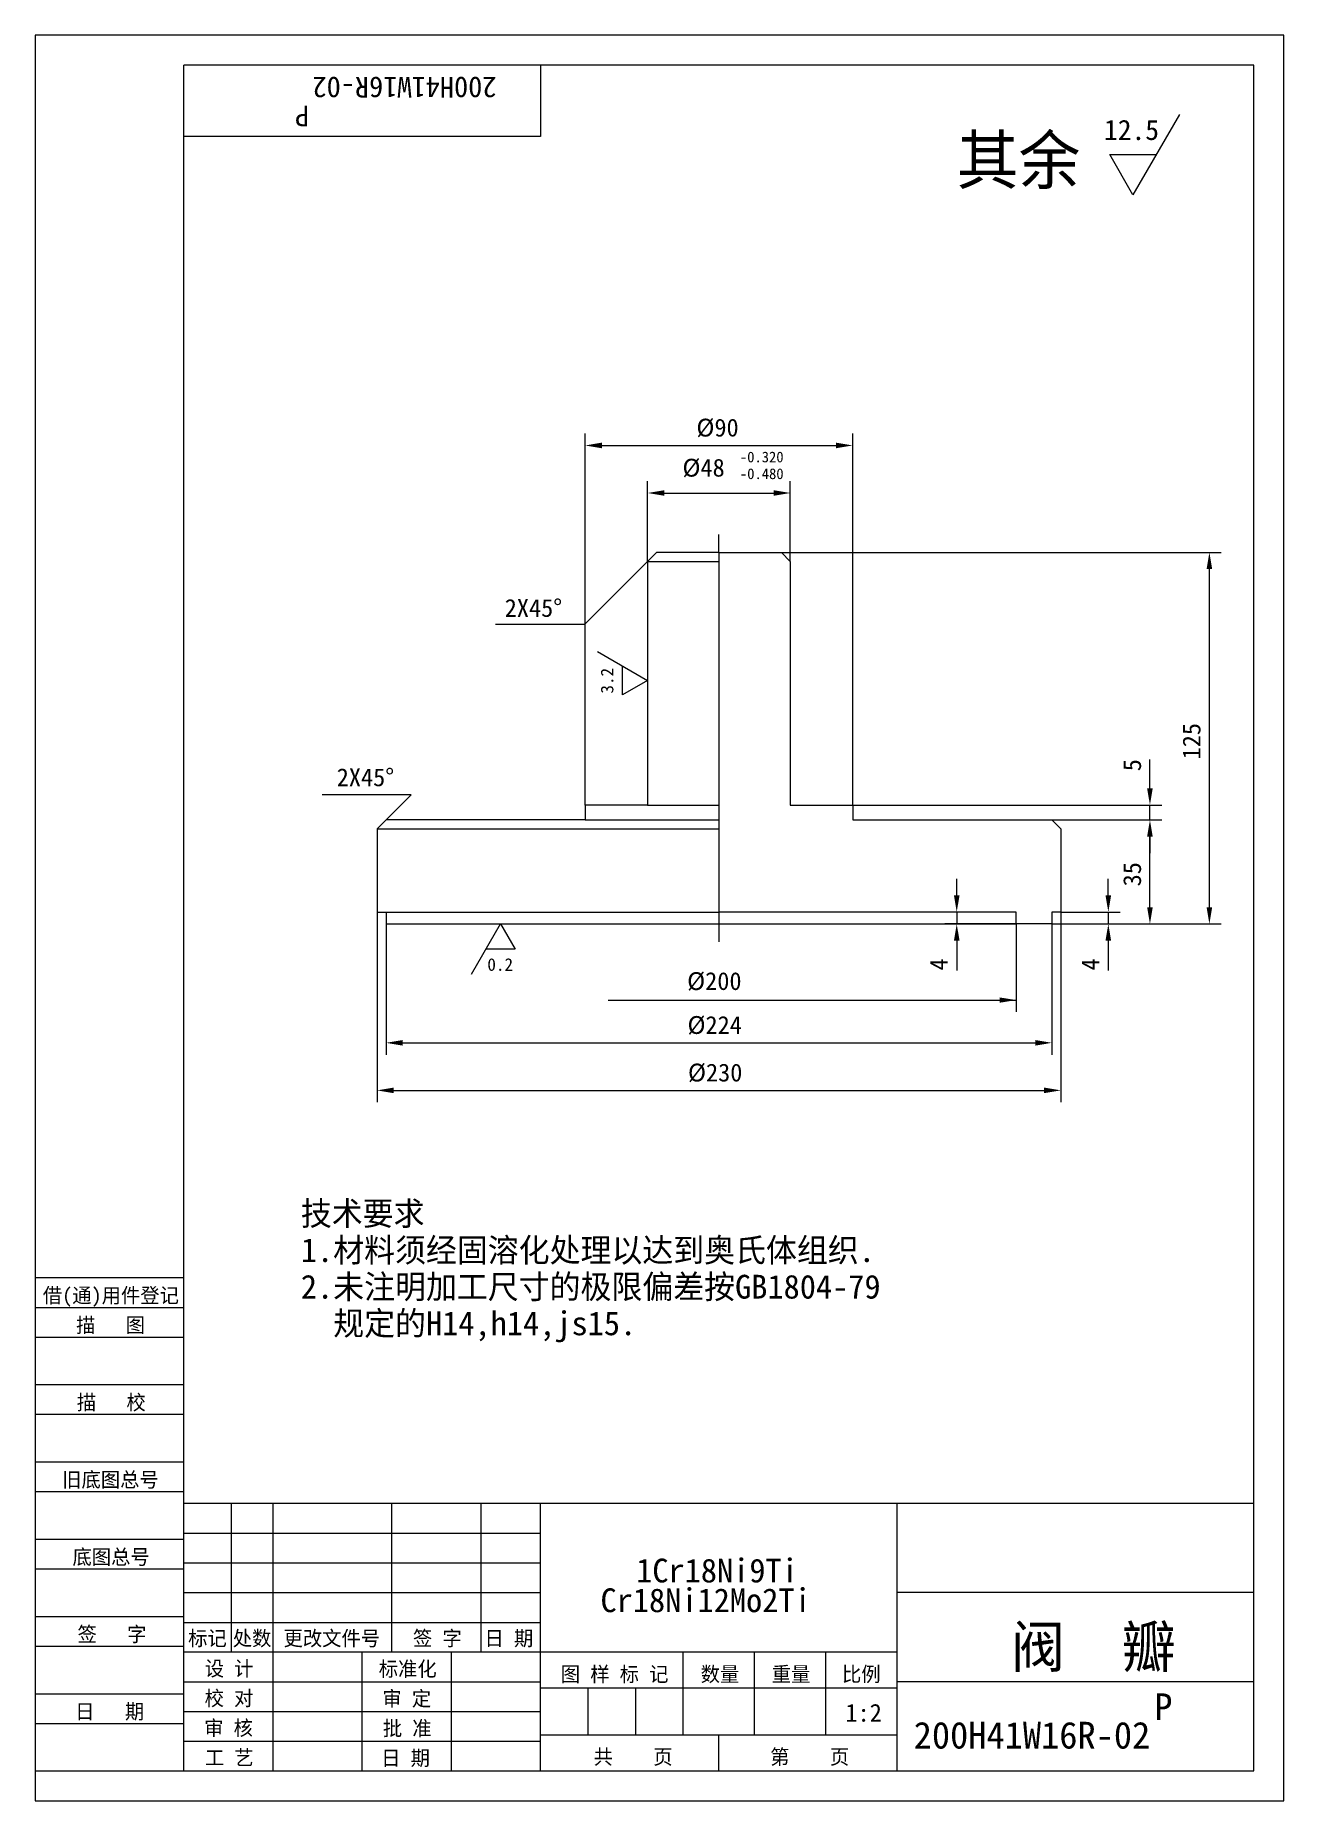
# Model space of a CAD drawing. Header units: metres. Extents: x 0 to 210, y 0 to 297.
import ezdxf

# ---------------------------------------------------------------- set-up
doc = ezdxf.new("R2010")
doc.units = ezdxf.units.M
for name, color, linetype in [('C', 6, 'Continuous'), ('D', 1, 'Continuous'), ('FL', 5, 'Continuous'), ('T', 7, 'Continuous'), ('TL', 4, 'Continuous')]:
    doc.layers.add(name, color=color, linetype=linetype)

# ---------------------------------------------------------------- blocks, each defined once
blk = doc.blocks.new('TUKUN4')
at = {"layer": 'FL'}
for p, q in [((0, 297), (0, 0)), ((210, 297), (0, 297)), ((210, 0), (210, 297)), ((0, 78), (25, 78)), ((0, 70), (25, 70)), ((0, 65), (25, 65)), ((0, 57), (25, 57)), ((0, 52), (25, 52)), ((33, 25), (33, 50)), ((40, 5), (40, 50)), ((60, 25), (60, 50)), ((75, 25), (75, 50)), ((25, 45), (85, 45)), ((0, 44), (25, 44)), ((0, 39), (25, 39)), ((25, 40), (85, 40)), ((25, 35), (85, 35)), ((0, 31), (25, 31)), ((25, 30), (85, 30)), ((0, 26), (25, 26)), ((70, 5), (70, 25)), ((0, 18), (25, 18)), ((25, 20), (85, 20)), ((25, 15), (85, 15)), ((0, 13), (25, 13)), ((25, 10), (85, 10)), ((0, 0), (210, 0))]:
    blk.add_line(p, q, dxfattribs=at)
at = {"layer": 'TL'}
for p, q in [((25, 5), (25, 292)), ((205, 292), (25, 292)), ((85, 292), (85, 280)), ((205, 5), (205, 292)), ((85, 280), (25, 280)), ((0, 88), (25, 88)), ((0, 83), (25, 83)), ((205, 50), (25, 50)), ((85, 5), (85, 50)), ((145, 5), (145, 50)), ((205, 35), (145, 35)), ((145, 25), (25, 25)), ((55, 5), (55, 25)), ((109, 11), (109, 25)), ((121, 11), (121, 25)), ((133, 11), (133, 25)), ((85, 19), (145, 19)), ((93, 11), (93, 19)), ((101, 11), (101, 19)), ((205, 20), (145, 20)), ((145, 11), (85, 11)), ((115, 5), (115, 11)), ((0, 5), (205, 5))]:
    blk.add_line(p, q, dxfattribs=at)
at = {"layer": 'T'}
for s, p in [('借(通)用件登记', (1.26, 83.76)), ('描   图', (6.86, 78.76)), ('描   校', (6.98, 65.76)), ('旧底图总号', (4.52, 52.76)), ('底图总号', (6.25, 39.76)), ('签   字', (7.1, 26.76)), ('标记', (25.71, 26.07)), ('处数', (33.22, 26.07)), ('更改文件号', (41.75, 26.07)), ('签 字', (63.53, 26.07)), ('日 期', (75.57, 26.07)), ('设 计', (28.5, 20.99)), ('标准化', (57.77, 20.93)), ('图 样 标 记', (88.4, 20.04)), ('数量', (111.92, 20.04)), ('重量', (123.88, 20.04)), ('比例', (135.7, 20.04)), ('校 对', (28.48, 15.99)), ('审 定', (58.39, 15.93)), ('日   期', (6.72, 13.76)), ('审 核', (28.41, 10.99)), ('批 准', (58.46, 10.93)), ('共    页', (93.91, 6.13)), ('第    页', (123.62, 6.13)), ('工 艺', (28.52, 5.99)), ('日 期', (58.18, 5.93))]:
    blk.add_text(s, height=2.5, dxfattribs=at).set_placement(p)

msp = doc.modelspace()

# ---------------------------------------------------------------- linework, layer by layer
at = {"layer": 'C'}
for p, q in [((115, 210), (115, 213)), ((115, 210), (115, 149.5)), ((115, 149.5), (115, 147.5)), ((115, 147.5), (115, 144.5))]:
    msp.add_line(p, q, dxfattribs=at)
at = {"layer": 'D'}
for p, q in [((192.45, 283.69), (184.64, 270.17)), ((180.74, 276.93), (188.54, 276.93)), ((184.64, 270.17), (180.74, 276.93)), ((92.5, 167.5), (92.5, 230)), ((137.5, 167.5), (137.5, 230)), ((95.3, 228), (134.7, 228)), ((103, 208.5), (103, 222)), ((105.8, 220), (124.2, 220)), ((127, 208.5), (127, 222)), ((103, 208.5), (92.39, 197.89)), ((125.5, 210), (199.5, 210)), ((197.5, 150.3), (197.5, 207.2)), ((92.39, 197.89), (77.39, 197.89)), ((94.55, 193.36), (103, 188.48)), ((98.78, 186.04), (98.78, 190.92)), ((103, 188.48), (98.78, 186.04)), ((187.5, 173.1), (187.5, 175.19)), ((187.5, 170.3), (187.5, 173.1)), ((63.24, 169.24), (48.24, 169.24)), ((59, 165), (63.24, 169.24)), ((137.5, 167.5), (189.5, 167.5)), ((187.5, 165), (187.5, 167.5)), ((171, 165), (189.5, 165)), ((171, 165), (189.5, 165)), ((187.5, 162.2), (187.5, 159.4)), ((187.5, 150.3), (187.5, 162.2)), ((155, 152.3), (155, 155.1)), ((180.5, 152.3), (180.5, 155.1)), ((57.5, 149.5), (57.5, 117.5)), ((165, 149.5), (153, 149.5)), ((155, 149.5), (155, 147.5)), ((172.5, 149.5), (182.5, 149.5)), ((172.5, 149.5), (172.5, 117.5)), ((180.5, 149.5), (180.5, 147.5)), ((59, 147.5), (59, 125.5)), ((73.39, 139.05), (78.27, 147.5)), ((78.27, 147.5), (80.71, 143.28)), ((165, 147.5), (153, 147.5)), ((165, 147.5), (165, 132.69)), ((171, 147.5), (199.5, 147.5)), ((171, 147.5), (189.5, 147.5)), ((171, 147.5), (182.5, 147.5)), ((171, 147.5), (171, 125.5)), ((80.71, 143.28), (75.83, 143.28)), ((155, 144.7), (155, 141.9)), ((180.5, 144.7), (180.5, 141.9)), ((155, 141.9), (155, 139.67)), ((180.5, 141.9), (180.5, 139.67)), ((96.38, 134.69), (165, 134.69)), ((61.8, 127.5), (168.2, 127.5)), ((60.3, 119.5), (169.7, 119.5))]:
    msp.add_line(p, q, dxfattribs=at)
for points in [[(95.3, 228.47), (95.3, 227.53), (92.5, 228)], [(134.7, 228.47), (134.7, 227.53), (137.5, 228)], [(105.8, 220.47), (105.8, 219.53), (103, 220)], [(124.2, 220.47), (124.2, 219.53), (127, 220)], [(197.03, 207.2), (197.97, 207.2), (197.5, 210)], [(187.03, 170.3), (187.97, 170.3), (187.5, 167.5)], [(187.03, 162.2), (187.97, 162.2), (187.5, 165)], [(187.03, 162.2), (187.97, 162.2), (187.5, 165)], [(154.53, 152.3), (155.47, 152.3), (155, 149.5)], [(180.03, 152.3), (180.97, 152.3), (180.5, 149.5)], [(187.03, 150.3), (187.97, 150.3), (187.5, 147.5)], [(197.03, 150.3), (197.97, 150.3), (197.5, 147.5)], [(154.53, 144.7), (155.47, 144.7), (155, 147.5)], [(180.03, 144.7), (180.97, 144.7), (180.5, 147.5)], [(162.2, 135.14), (165, 134.69), (162.2, 134.24)], [(61.8, 127.97), (61.8, 127.03), (59, 127.5)], [(168.2, 127.97), (168.2, 127.03), (171, 127.5)], [(60.3, 119.97), (60.3, 119.03), (57.5, 119.5)], [(169.7, 119.97), (169.7, 119.03), (172.5, 119.5)]]:
    msp.add_solid(points, dxfattribs=at)
at = {"layer": 'TL'}
for points in [[(115, 210), (104.5, 210), (103, 208.5), (103, 167.5), (92.5, 167.5), (92.5, 165), (59, 165), (57.5, 163.5), (57.5, 149.5), (59, 149.5), (59, 147.5)], [(103, 208.5), (115, 208.5)], [(115, 210), (125.5, 210), (127, 208.5), (127, 167.5), (137.5, 167.5), (137.5, 165), (171, 165), (172.5, 163.5), (172.5, 149.5), (171, 149.5), (171, 147.5), (165, 147.5), (165, 149.5), (115, 149.5)], [(103, 167.5), (115, 167.5)], [(57.5, 163.5), (115, 163.5)], [(92.5, 165), (115, 165)], [(59, 149.5), (115, 149.5)], [(59, 147.5), (165, 147.5)]]:
    msp.add_lwpolyline(points, dxfattribs=at)

# ---------------------------------------------------------------- block references
at = {"layer": 'D'}
msp.add_blockref('TUKUN4', (0, 0), dxfattribs=at)

# ---------------------------------------------------------------- texts
for s, height, rotation, p in [('200H41W16R-02', 3.5, 180, (77.58, 290)), ('         P   ', 3.5, 180, (67.5, 285.17)), ('3.2', 2.12, 90, (97.24, 186.25)), ('125', 3, 90, (196, 175.18)), ('5', 3, 90, (186, 173.19)), ('35', 3, 90, (186, 153.82)), ('4', 3, 90, (153.5, 139.67)), ('4', 3, 90, (179, 139.67))]:
    msp.add_text(s, height=height, rotation=rotation, dxfattribs=at).set_placement(p)
for s, height, p in [('12.5', 3.4, (179.78, 279.39)), ('其余', 8, (155, 272)), ('%%C90', 3, (111.21, 229.5)), ('%%C48', 3, (108.86, 222.76)), ('-0.320', 1.8, (118.53, 225.16)), ('-0.480', 1.8, (118.53, 222.34)), ('2X45%%D', 3, (78.96, 199.16)), ('2X45%%D', 3, (50.7, 170.67)), ('0.2', 2.12, (76.04, 139.61)), ('%%C200', 3, (109.65, 136.39)), ('%%C224', 3, (109.71, 129)), ('%%C230', 3, (109.79, 121)), ('技术要求', 4, (44.67, 96.79)), ('1.材料须经固溶化处理以达到奥氏体组织.', 4, (44.67, 90.63)), ('2.未注明加工尺寸的极限偏差按GB1804-79', 4, (44.67, 84.47)), ('  规定的H14,h14,js15.', 4, (44.67, 78.31)), ('1Cr18Ni9Ti', 4, (101.07, 36.72)), ('Cr18Ni12Mo2Ti', 4, (95.07, 31.72)), ('阀  瓣', 7, (164.12, 22.4)), ('         P   ', 4.5, (160.68, 13.56)), ('1:2', 3, (136.28, 13.29)), ('200H41W16R-02', 4.5, (147.76, 8.77))]:
    msp.add_text(s, height=height, dxfattribs=at).set_placement(p)

doc.saveas('drawing.dxf')
